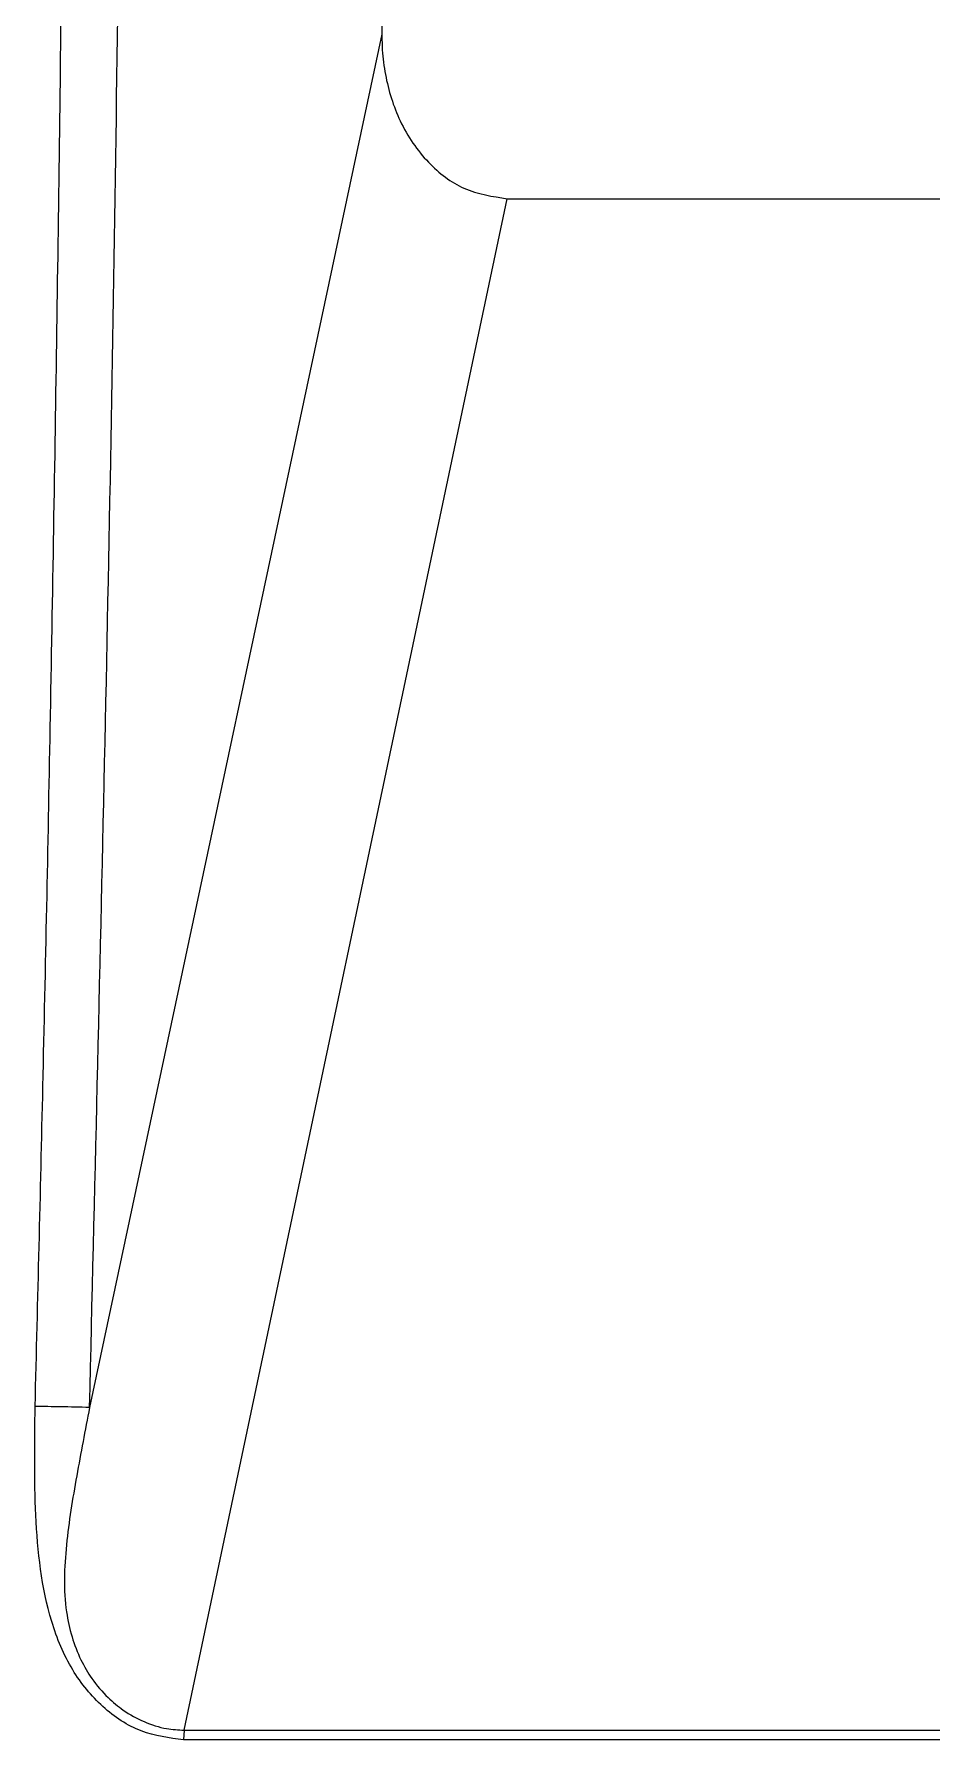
# Model space of a CAD drawing. Extents: x 6 to 134, y 3 to 97.
# Drawn here: x 59.124 to 59.779, y 10.718 to 11.961 of the extents above; entities that cross this region are included whole.
import ezdxf

# ---------------------------------------------------------------- set-up
doc = ezdxf.new("R2010")
doc.units = 0
doc.header["$MEASUREMENT"] = 0
doc.layers.add('OBJECT', color=7, linetype='CONTINUOUS')

msp = doc.modelspace()

# ---------------------------------------------------------------- linework, layer by layer
at = {"layer": 'OBJECT'}
for p, q in [((59.3583, 12.8414), (59.3778, 11.9614)), ((59.3778, 11.9614), (59.1646, 10.9602)), ((59.2336, 10.7249), (59.4692, 11.8414)), ((59.4692, 11.8414), (59.8581, 11.8414)), ((59.1646, 10.9602), (59.1646, 10.9601)), ((59.2336, 10.7249), (59.2332, 10.7178))]:
    msp.add_line(p, q, dxfattribs=at)
for points, knots in [([(59.1249, 10.9608), (59.1269, 11.0386), (59.131, 11.2035), (59.1363, 11.4651), (59.141, 11.7454), (59.1447, 12.0282), (59.1472, 12.304), (59.1487, 12.5727), (59.1489, 12.7518), (59.149, 12.8414)], [0, 0, 0, 0, 0.1241052, 0.2632119, 0.41732, 0.5714285, 0.7142858, 0.857143, 1, 1, 1, 1]), ([(59.1646, 10.9601), (59.1722, 11.2735), (59.1874, 11.9005), (59.1896, 12.5277), (59.1906, 12.8414)], [0, 0, 0, 0, 0.5000023, 1, 1, 1, 1]), ([(59.3778, 11.9614), (59.3778, 11.9575), (59.3779, 11.9476), (59.3808, 11.9258), (59.3901, 11.8959), (59.4103, 11.8668), (59.4378, 11.846), (59.4585, 11.843), (59.4692, 11.8414)], [0, 0, 0, 0, 0.061294, 0.157977, 0.353025, 0.568965, 0.7756, 1, 1, 1, 1]), ([(59.2332, 10.7178), (59.2227, 10.7192), (59.2018, 10.7219), (59.1736, 10.7405), (59.1507, 10.7681), (59.131, 10.8151), (59.1238, 10.8817), (59.1246, 10.9344), (59.1249, 10.9608)], [0, 0, 0, 0, 0.125023, 0.25026, 0.372599, 0.500557, 0.75017, 1, 1, 1, 1]), ([(59.1646, 10.9601), (59.1575, 10.9603), (59.1433, 10.9606), (59.1311, 10.9608), (59.1249, 10.9608)], [0, 0, 0, 0, 0.499994, 1, 1, 1, 1]), ([(59.1646, 10.9601), (59.1614, 10.9435), (59.155, 10.9102), (59.1468, 10.8607), (59.145, 10.8143), (59.1548, 10.7814), (59.1665, 10.7613), (59.1771, 10.749), (59.19, 10.7384), (59.2043, 10.7305), (59.2194, 10.7256), (59.2293, 10.7251), (59.2336, 10.7249)], [0, 0, 0, 0, 0.1676544, 0.3364178, 0.4992877, 0.624454, 0.6813345, 0.7499508, 0.8052609, 0.8750439, 0.9458792, 1, 1, 1, 1]), ([(59.2336, 10.7249), (59.3391, 10.7249), (59.5502, 10.725), (59.7253, 10.7249), (59.8129, 10.7249)], [0, 0, 0, 0, 0.499778, 1, 1, 1, 1]), ([(59.8123, 10.7178), (59.7248, 10.7178), (59.5497, 10.7177), (59.3387, 10.7178), (59.2332, 10.7178)], [0, 0, 0, 0, 0.5000025, 1, 1, 1, 1])]:
    msp.add_open_spline(points, degree=3, knots=knots, dxfattribs=at)

doc.saveas('drawing.dxf')
